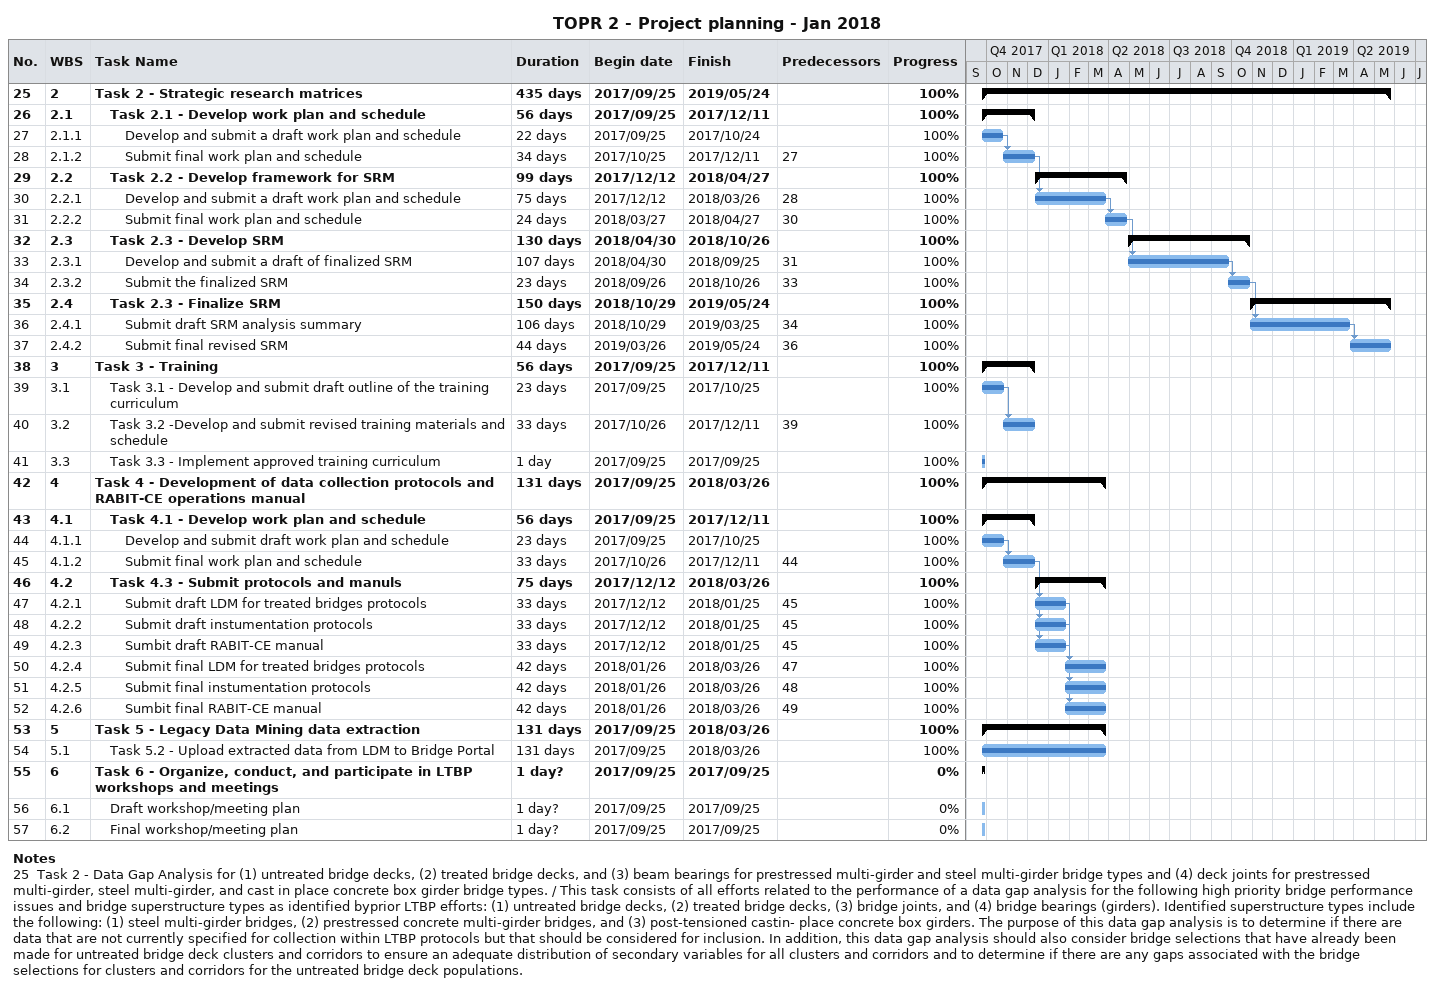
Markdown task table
TOPR 2 - Project planning - Jan 2018

| ID | WBS | Task | Duration | Start | Finish | Predecessors | % complete |
|---|---|---|---|---|---|---|---|
| 25 | 2 | **Task 2 - Strategic research matrices** | 435d | 2017-09-25 | 2019-05-24 |  | 100 |
| 26 | 2.1 | **Task 2.1 - Develop work plan and schedule** | 56d | 2017-09-25 | 2017-12-11 |  | 100 |
| 27 | 2.1.1 | Develop and submit a draft work plan and schedule | 22d | 2017-09-25 | 2017-10-24 |  | 100 |
| 28 | 2.1.2 | Submit final work plan and schedule | 34d | 2017-10-25 | 2017-12-11 | 27 | 100 |
| 29 | 2.2 | **Task 2.2 - Develop framework for SRM** | 99d | 2017-12-12 | 2018-04-27 |  | 100 |
| 30 | 2.2.1 | Develop and submit a draft work plan and schedule | 75d | 2017-12-12 | 2018-03-26 | 28 | 100 |
| 31 | 2.2.2 | Submit final work plan and schedule | 24d | 2018-03-27 | 2018-04-27 | 30 | 100 |
| 32 | 2.3 | **Task 2.3 - Develop SRM** | 130d | 2018-04-30 | 2018-10-26 |  | 100 |
| 33 | 2.3.1 | Develop and submit a draft of finalized SRM | 107d | 2018-04-30 | 2018-09-25 | 31 | 100 |
| 34 | 2.3.2 | Submit the finalized SRM | 23d | 2018-09-26 | 2018-10-26 | 33 | 100 |
| 35 | 2.4 | **Task 2.3 - Finalize SRM** | 150d | 2018-10-29 | 2019-05-24 |  | 100 |
| 36 | 2.4.1 | Submit draft SRM analysis summary | 106d | 2018-10-29 | 2019-03-25 | 34 | 100 |
| 37 | 2.4.2 | Submit final revised SRM | 44d | 2019-03-26 | 2019-05-24 | 36 | 100 |
| 38 | 3 | **Task 3 - Training** | 56d | 2017-09-25 | 2017-12-11 |  | 100 |
| 39 | 3.1 | Task 3.1 - Develop and submit draft outline of the training curriculum | 23d | 2017-09-25 | 2017-10-25 |  | 100 |
| 40 | 3.2 | Task 3.2 -Develop and submit revised training materials and schedule | 33d | 2017-10-26 | 2017-12-11 | 39 | 100 |
| 41 | 3.3 | Task 3.3 - Implement approved training curriculum | 1d | 2017-09-25 | 2017-09-25 |  | 100 |
| 42 | 4 | **Task 4 - Development of data collection protocols and RABIT-CE operations manual** | 131d | 2017-09-25 | 2018-03-26 |  | 100 |
| 43 | 4.1 | **Task 4.1 - Develop work plan and schedule** | 56d | 2017-09-25 | 2017-12-11 |  | 100 |
| 44 | 4.1.1 | Develop and submit draft work plan and schedule | 23d | 2017-09-25 | 2017-10-25 |  | 100 |
| 45 | 4.1.2 | Submit final work plan and schedule | 33d | 2017-10-26 | 2017-12-11 | 44 | 100 |
| 46 | 4.2 | **Task 4.3 - Submit protocols and manuls** | 75d | 2017-12-12 | 2018-03-26 |  | 100 |
| 47 | 4.2.1 | Submit draft LDM for treated bridges protocols | 33d | 2017-12-12 | 2018-01-25 | 45 | 100 |
| 48 | 4.2.2 | Submit draft instumentation protocols | 33d | 2017-12-12 | 2018-01-25 | 45 | 100 |
| 49 | 4.2.3 | Sumbit draft RABIT-CE manual | 33d | 2017-12-12 | 2018-01-25 | 45 | 100 |
| 50 | 4.2.4 | Submit final LDM for treated bridges protocols | 42d | 2018-01-26 | 2018-03-26 | 47 | 100 |
| 51 | 4.2.5 | Submit final instumentation protocols | 42d | 2018-01-26 | 2018-03-26 | 48 | 100 |
| 52 | 4.2.6 | Sumbit final RABIT-CE manual | 42d | 2018-01-26 | 2018-03-26 | 49 | 100 |
| 53 | 5 | **Task 5 - Legacy Data Mining data extraction** | 131d | 2017-09-25 | 2018-03-26 |  | 100 |
| 54 | 5.1 | Task 5.2 - Upload extracted data from LDM to Bridge Portal | 131d | 2017-09-25 | 2018-03-26 |  | 100 |
| 55 | 6 | **Task 6 - Organize, conduct, and participate in LTBP workshops and meetings** | 1d? | 2017-09-25 | 2017-09-25 |  | 0 |
| 56 | 6.1 | Draft workshop/meeting plan | 1d? | 2017-09-25 | 2017-09-25 |  | 0 |
| 57 | 6.2 | Final workshop/meeting plan | 1d? | 2017-09-25 | 2017-09-25 |  | 0 |

Notes
- 25: Task 2 - Data Gap Analysis for (1) untreated bridge decks, (2) treated bridge decks, and (3) beam bearings for prestressed multi-girder and steel multi-girder bridge types and (4) deck joints for prestressed multi-girder, steel multi-girder, and cast in place concrete box girder bridge types. / This task consists of all efforts related to the performance of a data gap analysis for the following high priority bridge performance issues and bridge superstructure types as identified byprior LTBP efforts: (1) untreated bridge decks, (2) treated bridge decks, (3) bridge joints, and (4) bridge bearings (girders). Identified superstructure types include the following: (1) steel multi-girder bridges, (2) prestressed concrete multi-girder bridges, and (3) post-tensioned castin- place concrete box girders. The purpose of this data gap analysis is to determine if there are data that are not currently specified for collection within LTBP protocols but that should be considered for inclusion. In addition, this data gap analysis should also consider bridge selections that have already been made for untreated bridge deck clusters and corridors to ensure an adequate distribution of secondary variables for all clusters and corridors and to determine if there are any gaps associated with the bridge selections for clusters and corridors for the untreated bridge deck populations.
